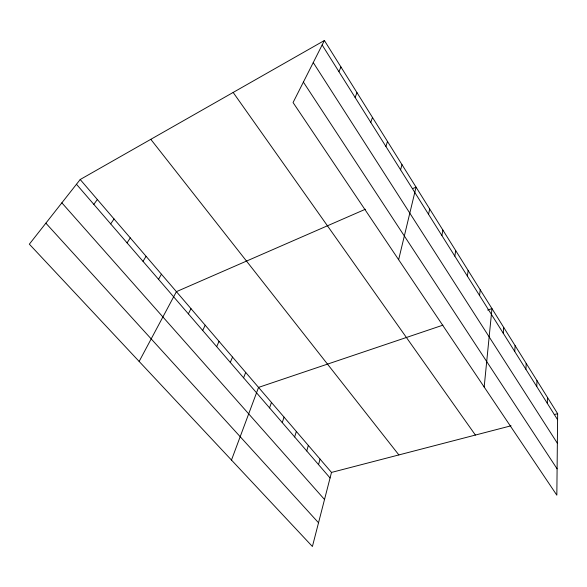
<?xml version="1.0" encoding="UTF-8"?>
<svg xmlns="http://www.w3.org/2000/svg" width="587" height="587" viewBox="0 0 587 587"><rect width="100%" height="100%" fill="white"/><g stroke="black" fill="none" stroke-linecap="round" stroke-linejoin="round"><path stroke-width="0.88" d="M557.65 413.696L556.836 495.179L293.06 102.549L324.391 40.503L557.65 413.696L554.231 414.583M547.319 403.372L547.451 397.384M536.76 386.569L536.973 380.618M525.908 369.289L526.201 363.375M514.733 351.503L515.115 345.64M503.235 333.203L503.705 327.392M484.172 387.024L491.965 308.608L487.68 310.053M479.557 295.525L480.232 289.831M467.377 276.125L468.155 270.504M454.822 256.152L455.71 250.605M441.886 235.556L442.892 230.097M428.547 214.328L429.677 208.957M398.639 259.703L416.051 187.15L412.734 188.596M80.199 179.519L331.494 472.425L312.409 546.497L29.35 244.17L80.199 179.519L324.391 40.503M400.583 169.819L401.985 164.654M318.543 464.618L320.054 459.093M306.737 450.948L308.344 445.438M385.916 146.479L387.471 141.43M294.645 436.941L296.347 431.46M282.252 422.596L284.057 417.13M370.764 122.36L372.481 117.444M269.558 407.884L271.458 402.447M231.483 460.054L258.551 387.398L442.928 325.161M355.106 97.435L356.984 92.658M243.576 377.801L245.704 372.429M230.295 362.421L232.54 357.079M338.904 71.651L340.966 67.021M216.676 346.646L219.039 341.348M202.706 330.466L205.193 325.205M188.368 313.862L190.988 308.652M139.148 361.438L176.408 291.658L365.356 209.258M158.541 279.317L161.44 274.217M143.023 261.34L146.075 256.299M127.071 242.871L130.277 237.889M110.679 223.882L114.054 218.973M93.817 204.349L97.361 199.529M331.494 472.425L511.05 425.795M45.874 223.163L318.521 522.775M61.862 202.838L324.516 499.5M76.471 184.267L330.07 477.972M150.8 139.332L398.874 454.925M233.156 92.445L475.389 435.055M303.391 82.092L557.1 468.852M313.253 62.567L557.356 443.229M322.138 44.964L557.591 419.72"/></g></svg>
